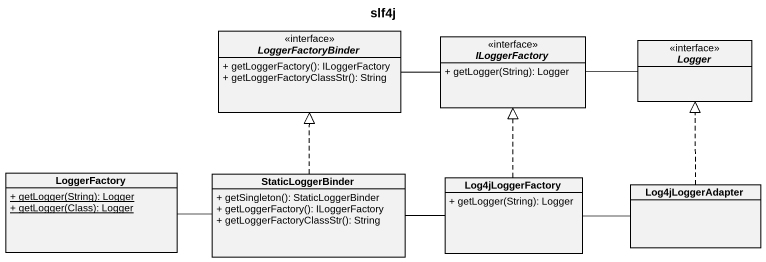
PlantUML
@startuml
title slf4j
hide circle
hide empty members
skinparam classAttributeIconSize 0
interface LoggerFactoryBinder <<interface>> {
  + getLoggerFactory(): ILoggerFactory
  + getLoggerFactoryClassStr(): String
}
interface ILoggerFactory <<interface>> {
  + getLogger(String): Logger
}
interface Logger <<interface>>
class LoggerFactory {
  {static} + getLogger(String): Logger
  {static} + getLogger(Class): Logger
}
class StaticLoggerBinder {
  + getSingleton(): StaticLoggerBinder
  + getLoggerFactory(): ILoggerFactory
  + getLoggerFactoryClassStr(): String
}
class Log4jLoggerFactory {
  + getLogger(String): Logger
}
class Log4jLoggerAdapter
LoggerFactoryBinder -right- ILoggerFactory
ILoggerFactory -right- Logger
LoggerFactory -right- StaticLoggerBinder
StaticLoggerBinder .up.|> LoggerFactoryBinder
StaticLoggerBinder -right- Log4jLoggerFactory
Log4jLoggerFactory .up.|> ILoggerFactory
Log4jLoggerFactory -right- Log4jLoggerAdapter
Log4jLoggerAdapter .up.|> Logger
@enduml
